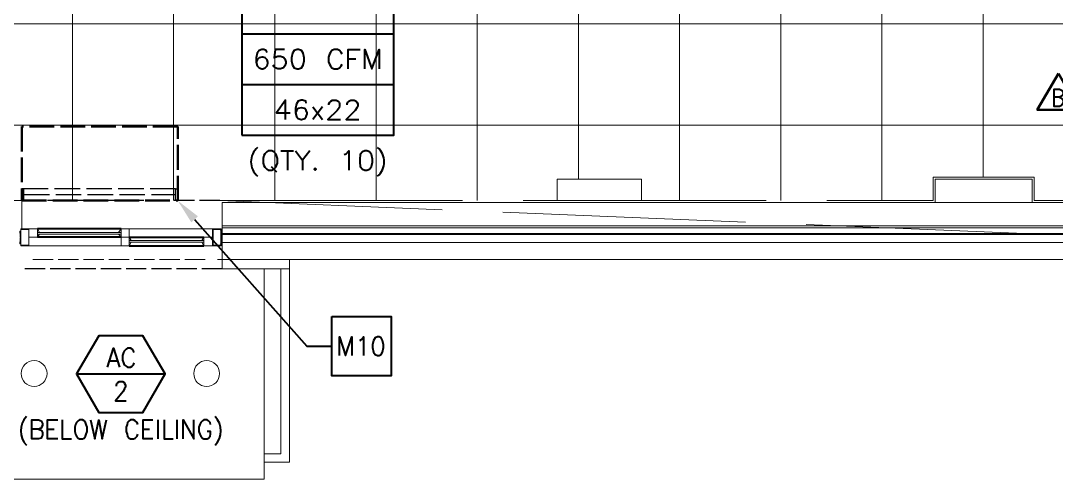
# Model space of a CAD drawing. Header units: inches. Extents: x 5 to 516, y -193 to 129.
# Drawn here: x 427.29 to 447.76, y -154.91 to -145.86 of the extents above; entities that cross this region are included whole.
import ezdxf

# ---------------------------------------------------------------- set-up
doc = ezdxf.new("R2010")
doc.units = ezdxf.units.IN
doc.header["$MEASUREMENT"] = 0
doc.linetypes.add('PDF_IMPORT', pattern=[1, 0.8, -0.2])
doc.layers.add('PDF10_Geometry', color=7, linetype='Continuous')
doc.layers.add('PDF10_Solid Fills', color=7, linetype='Continuous')

msp = doc.modelspace()

# ---------------------------------------------------------------- linework, layer by layer
at = {"layer": 'PDF10_Geometry', "color": 251, "lineweight": 13, "true_color": 0x4d4d4d}
for points in [[(428.3167146, -138.8169489), (428.3167146, -149.4065189)], [(432.3165522, -138.8169489), (432.3165522, -149.4065189)], [(434.316471, -138.8169489), (434.316471, -149.4065189)], [(438.3163119, -138.8169489), (438.3163119, -148.9865359)], [(440.3162307, -138.8169489), (440.3162307, -149.4065189)], [(442.3161495, -138.8169489), (442.3161495, -149.4065189)], [(444.3160682, -138.8169489), (444.3160682, -149.4065189)], [(446.315987, -138.8169489), (446.315987, -148.9465376)], [(430.3166334, -143.9167418), (430.3166334, -149.4065189)], [(436.3163897, -143.9167418), (436.3163897, -149.4065189)], [(389.268297, -145.9166606), (463.3952866, -145.9166606)], [(419.2770817, -147.9165794), (463.39529, -147.9165794)], [(432.6065438, -150.5664718), (432.6065438, -154.5663093), (432.1065641, -154.5663093), (432.1065641, -154.9062955), (426.4367944, -154.9062955), (426.4367944, -154.5663093), (425.9368147, -154.5663093), (425.9368147, -150.5664718)], [(432.4365473, -150.7564641), (432.4365473, -154.4063158), (432.1065607, -154.4063158)], [(432.1065641, -154.5663127), (432.1065641, -150.7564674)]]:
    msp.add_lwpolyline(points, dxfattribs=at)
at = {"layer": 'PDF10_Geometry', "lineweight": 40}
for points in [[(431.666582, -148.1165713), (434.6664601, -148.1165713), (434.6664601, -145.1166931), (431.666582, -145.1166931)], [(432.7565343, -146.4266399), (432.6965367, -146.4466391), (432.666538, -146.4966371), (432.6465388, -146.5866334), (432.6465388, -146.646631), (432.666538, -146.7366273), (432.6965367, -146.7866253), (432.7565343, -146.8066245), (432.7865331, -146.8066245), (432.8465306, -146.7866253), (432.8765294, -146.7366273), (432.8965286, -146.646631), (432.8965286, -146.5866334), (432.8765294, -146.4966371), (432.8465306, -146.4466391), (432.7865331, -146.4266399)], [(432.1865608, -148.4265587), (432.1565621, -148.4465579), (432.1165637, -148.4865562), (432.0965645, -148.516555), (432.0865649, -148.5765526), (432.0865649, -148.6665489), (432.0965645, -148.7165469), (432.1165637, -148.7465457), (432.1565621, -148.7865441), (432.1865608, -148.8065432), (432.256558, -148.8065432), (432.2965564, -148.7865441), (432.3365548, -148.7465457), (432.3465543, -148.7165469), (432.3665535, -148.6665489), (432.3665535, -148.5765526), (432.3465543, -148.516555), (432.3365548, -148.4865562), (432.2965564, -148.4465579), (432.256558, -148.4265587)], [(434.0964799, -148.4265587), (434.0464819, -148.4465579), (434.0064835, -148.4965558), (433.9964839, -148.5865522), (433.9964839, -148.6465497), (434.0064835, -148.7365461), (434.0464819, -148.7865441), (434.0964799, -148.8065432), (434.1364783, -148.8065432), (434.1864762, -148.7865441), (434.2264746, -148.7365461), (434.2464738, -148.6465497), (434.2464738, -148.5865522), (434.2264746, -148.4965558), (434.1864762, -148.4465579), (434.1364783, -148.4265587)], [(433.1165197, -148.7665449), (433.0965205, -148.7865441), (433.1165197, -148.8065432), (433.1365189, -148.7865441)], [(433.4465097, -151.6964259), (434.6164622, -151.6964259), (434.6164622, -152.8663784), (433.4465097, -152.8663784)], [(434.3464731, -152.0964096), (434.2964752, -152.1164088), (434.2664764, -152.1664068), (434.2464772, -152.2564031), (434.2464772, -152.3064011), (434.2664764, -152.3963975), (434.2964752, -152.4463954), (434.3464731, -152.4663946), (434.3764719, -152.4663946), (434.4164703, -152.4463954), (434.4464691, -152.3963975), (434.4664683, -152.3064011), (434.4664683, -152.2564031), (434.4464691, -152.1664068), (434.4164703, -152.1164088), (434.3764719, -152.0964096)], [(428.4567089, -153.736343), (428.4267101, -153.7563422), (428.3967114, -153.786341), (428.3767122, -153.8263394), (428.3667126, -153.8763374), (428.3667126, -153.9663337), (428.3767122, -154.0163317), (428.3967114, -154.05633), (428.4267101, -154.0963284), (428.4567089, -154.106328), (428.5167065, -154.106328), (428.5467053, -154.0963284), (428.5767041, -154.05633), (428.5867036, -154.0163317), (428.6067028, -153.9663337), (428.6067028, -153.8763374), (428.5867036, -153.8263394), (428.5767041, -153.786341), (428.5467053, -153.7563422), (428.5167065, -153.736343)]]:
    msp.add_lwpolyline(points, close=True, dxfattribs=at)
at = {"layer": 'PDF10_Geometry', "lineweight": 13}
for points in [[(389.2683004, -145.906661), (389.2683004, -149.4065189), (404.3176893, -149.4065189), (404.3176893, -148.9465376), (408.8975033, -148.9465376), (408.8975033, -149.4065189), (423.136925, -149.4065189), (423.136925, -148.9465376), (423.9768909, -148.9465376), (423.9768909, -149.4065189), (427.3167552, -149.4065189), (427.3167552, -149.9664961)], [(445.3260272, -149.4065189), (445.3260272, -148.9465376), (447.325946, -148.9465376), (447.325946, -149.4065189), (455.6456081, -149.4065189), (455.6456081, -149.9664961)], [(427.4567495, -150.2964827), (427.296756, -150.2964827), (427.296756, -149.9664961)], [(427.296756, -150.2864831), (427.296756, -149.9764957), (427.4567495, -149.9764957), (427.4567495, -150.2864831), (427.296756, -150.2864831), (427.4567495, -150.2864831)], [(427.6667444, -150.0364933), (427.626746, -149.9664961), (427.2967594, -149.9664961)], [(427.4567495, -149.9664961), (427.4567495, -150.2964827), (429.2766756, -150.2964827)], [(427.4567529, -149.9664961), (427.626746, -149.9664961), (427.626746, -150.1264896), (427.6667444, -150.0664921)], [(429.2766756, -149.9664961), (429.2266777, -150.0364933)], [(429.4766675, -150.2264856), (429.4366691, -150.2964827), (429.2766756, -150.2964827), (429.2766756, -149.9664961), (429.4366691, -149.9664961), (431.0866021, -149.9664961)], [(429.4366691, -149.9664961), (429.4366691, -150.2964827)], [(431.2565986, -150.2964827), (431.0866055, -150.2964827), (431.0866055, -149.9664961), (431.2565986, -149.9664961)], [(431.0966017, -149.9764957), (431.0966017, -150.2864831)], [(431.0966051, -150.2864831), (431.246599, -150.2864831), (431.246599, -149.9764957), (431.0966051, -149.9764957)], [(431.2565952, -149.9664961), (431.2565952, -150.2964827)], [(431.2765944, -149.9664961), (431.2765944, -150.2964827)], [(455.6056098, -149.9064986), (455.6056098, -150.5664718), (431.2765978, -150.5664718), (431.2765978, -149.9064986)], [(455.6056098, -149.9464969), (431.2765978, -149.9464969)], [(427.626746, -150.1264896), (427.4567529, -150.1264896)], [(429.2766756, -150.0364933), (427.6267426, -150.0364933)], [(429.2766756, -150.0664921), (427.6267426, -150.0664921)], [(429.2266777, -150.0664921), (429.2766756, -150.1264896), (429.4366691, -150.1264896), (429.4766675, -150.1964868)], [(429.4366691, -150.1964868), (430.916609, -150.1964868)], [(430.8766107, -150.1964868), (430.916609, -150.1264896), (431.0866021, -150.1264896)], [(430.916609, -150.1264896), (430.916609, -150.2964827)], [(429.4366691, -150.2264856), (430.916609, -150.2264856)], [(431.0866021, -150.2964827), (430.916609, -150.2964827), (430.8766107, -150.2264856)], [(431.2765944, -150.2364852), (455.6056064, -150.2364852)], [(431.4965855, -150.7564641), (431.2765944, -150.7564641), (431.2765944, -150.5664718), (431.1865981, -150.5664718)], [(431.2765944, -150.5664718), (431.2765944, -150.7564641), (432.6065404, -150.7564641), (432.6065404, -150.5664718)], [(432.8065357, -150.5664718), (432.6065438, -150.5664718), (432.6065438, -150.7564641), (432.4965483, -150.7564641)], [(432.2465584, -150.7564641), (431.7465787, -150.7564641)]]:
    msp.add_lwpolyline(points, dxfattribs=at)
at = {"layer": 'PDF10_Geometry', "lineweight": 40}
for points in [[(431.666582, -146.1166525), (434.6664601, -146.1166525)], [(432.1665617, -146.4866375), (432.1465625, -146.4466391), (432.0965645, -146.4266399), (432.0565661, -146.4266399), (432.0065682, -146.4466391), (431.9665698, -146.4966371), (431.9465706, -146.5866334), (431.9465706, -146.6766297), (431.9665698, -146.7466269), (432.0065682, -146.7866253), (432.0565661, -146.8066245), (432.0765653, -146.8066245), (432.1265633, -146.7866253), (432.1665617, -146.7466269), (432.1765612, -146.6966289), (432.1765612, -146.6766297), (432.1665617, -146.6266318), (432.1265633, -146.5866334), (432.0765653, -146.5766338), (432.0565661, -146.5766338), (432.0065682, -146.5866334), (431.9665698, -146.6266318), (431.9465706, -146.6766297)], [(432.5065478, -146.4266399), (432.3265552, -146.4266399), (432.306556, -146.5866334), (432.3265552, -146.5766338), (432.3765531, -146.5566346), (432.4265511, -146.5566346), (432.4865487, -146.5766338), (432.5165474, -146.6066326), (432.5365466, -146.6666302), (432.5365466, -146.6966289), (432.5165474, -146.7466269), (432.4865487, -146.7866253), (432.4265511, -146.8066245), (432.3765531, -146.8066245), (432.3265552, -146.7866253), (432.306556, -146.7666261), (432.2865568, -146.7366273)], [(433.6465016, -146.5166362), (433.6265024, -146.4866375), (433.5965036, -146.4466391), (433.5565052, -146.4266399), (433.486508, -146.4266399), (433.4465097, -146.4466391), (433.4165109, -146.4866375), (433.3965117, -146.5166362), (433.3765125, -146.5766338), (433.3765125, -146.6666302), (433.3965117, -146.7166281), (433.4165109, -146.7466269), (433.4465097, -146.7866253), (433.486508, -146.8066245), (433.5565052, -146.8066245), (433.5965036, -146.7866253), (433.6265024, -146.7466269), (433.6465016, -146.7166281)], [(433.7664967, -146.8066245), (433.7664967, -146.4266399), (434.0064869, -146.4266399)], [(434.0964799, -146.8066245), (434.0964799, -146.4266399), (434.2364742, -146.8066245), (434.3764685, -146.4266399), (434.3764685, -146.8066245)], [(433.7664967, -146.6066326), (433.9164906, -146.6066326)], [(431.666582, -147.1166119), (434.6664601, -147.1166119)], [(447.8259257, -147.3666017), (447.8659241, -147.3866009), (447.8759237, -147.3966005), (447.8959229, -147.4265993), (447.8959229, -147.4765973), (447.8759237, -147.506596), (447.8659241, -147.5265952), (447.8259257, -147.5465944), (447.7159302, -147.5465944), (447.7159302, -147.2066082), (447.8259257, -147.2066082), (447.8659241, -147.2266074), (447.8759237, -147.236607), (447.8959229, -147.2766054), (447.8959229, -147.3066042), (447.8759237, -147.3366029), (447.8659241, -147.3466025), (447.8259257, -147.3666017), (447.7159302, -147.3666017)], [(432.526547, -147.8065839), (432.526547, -147.4265993), (432.3465543, -147.6765891), (432.6165434, -147.6765891)], [(432.936527, -147.4865968), (432.9265274, -147.4465985), (432.8665298, -147.4265993), (432.8365311, -147.4265993), (432.7765335, -147.4465985), (432.7465347, -147.4965964), (432.7265355, -147.5865928), (432.7265355, -147.6765891), (432.7465347, -147.7465863), (432.7765335, -147.7865847), (432.8365311, -147.8065839), (432.8465306, -147.8065839), (432.9065282, -147.7865847), (432.936527, -147.7465863), (432.9565262, -147.6965883), (432.9565262, -147.6765891), (432.936527, -147.6265912), (432.9065282, -147.5865928), (432.8465306, -147.5765932), (432.8365311, -147.5765932), (432.7765335, -147.5865928), (432.7465347, -147.6265912), (432.7265355, -147.6765891)], [(433.256514, -147.556594), (433.0665217, -147.8065839)], [(433.0665251, -147.556594), (433.2565174, -147.8065839)], [(433.3865121, -147.5165956), (433.3865121, -147.4965964), (433.4065113, -147.4665977), (433.4265105, -147.4465985), (433.4565093, -147.4265993), (433.5265064, -147.4265993), (433.5665048, -147.4465985), (433.586504, -147.4665977), (433.5965036, -147.4965964), (433.5965036, -147.5365948), (433.586504, -147.5765932), (433.5465056, -147.6265912), (433.3665129, -147.8065839), (433.6165028, -147.8065839)], [(433.7464975, -147.5165956), (433.7464975, -147.4965964), (433.7564971, -147.4665977), (433.7764963, -147.4465985), (433.8164946, -147.4265993), (433.8864918, -147.4265993), (433.9264902, -147.4465985), (433.9364898, -147.4665977), (433.956489, -147.4965964), (433.956489, -147.5365948), (433.9364898, -147.5765932), (433.906491, -147.6265912), (433.7264983, -147.8065839), (433.9764882, -147.8065839)], [(432.4365473, -148.4265587), (432.6865371, -148.4265587)], [(432.5665454, -148.4265587), (432.5665454, -148.8065432)], [(432.7265389, -148.4265587), (432.8665332, -148.6065514), (432.8665332, -148.8065432)], [(433.0065275, -148.4265587), (432.8665332, -148.6065514)], [(433.6864999, -148.4965558), (433.7264983, -148.4865562), (433.7764963, -148.4265587), (433.7764963, -148.8065432)], [(432.2465584, -148.7365461), (432.3465543, -148.836542)], [(430.7266201, -149.7765039), (432.94653, -152.2764023), (433.4465097, -152.2764023)], [(429.2766756, -149.9664961), (427.6267426, -149.9664961)], [(429.2766756, -150.1264896), (427.6267426, -150.1264896)], [(429.4366691, -150.1264896), (430.916609, -150.1264896)], [(455.6056098, -150.0664921), (431.2765978, -150.0664921)], [(429.4366691, -150.2964827), (430.916609, -150.2964827)], [(428.3967114, -152.8263834), (430.1466403, -152.8263834), (429.7066582, -152.0764138), (428.8366935, -152.0764138), (428.3967114, -152.8263834), (428.8366935, -153.5863525), (429.7066582, -153.5863525), (430.1466403, -152.8263834)], [(433.5965002, -152.466398), (433.5965002, -152.096413), (433.7164953, -152.466398), (433.8364904, -152.096413), (433.8364904, -152.466398)], [(433.9964839, -152.1664102), (434.0264827, -152.146411), (434.0664811, -152.096413), (434.0664811, -152.466398)], [(429.00669, -152.6963853), (429.1266851, -152.3164007), (429.2466802, -152.6963853)], [(429.5366651, -152.4064004), (429.5266655, -152.3764017), (429.4966667, -152.3364033), (429.4666679, -152.3164041), (429.4066703, -152.3164041), (429.3766716, -152.3364033), (429.3366732, -152.3764017), (429.3266736, -152.4064004), (429.3066744, -152.466398), (429.3066744, -152.5563943), (429.3266736, -152.6063923), (429.3366732, -152.6463907), (429.3766716, -152.6763895), (429.4066703, -152.6963887), (429.4666679, -152.6963887), (429.4966667, -152.6763895), (429.5266655, -152.6463907), (429.5366651, -152.6063923)], [(429.0566846, -152.5663939), (429.2066785, -152.5663939)], [(429.1866827, -153.0663736), (429.1866827, -153.0463744), (429.1966823, -153.0163757), (429.2166815, -152.9963765), (429.2466802, -152.9763773), (429.3066778, -152.9763773), (429.3366766, -152.9963765), (429.3466762, -153.0163757), (429.3666754, -153.0463744), (429.3666754, -153.0863728), (429.3466762, -153.1163716), (429.3166774, -153.1763692), (429.1666835, -153.3563619), (429.376675, -153.3563619)], [(427.6467452, -153.9163357), (427.6967432, -153.9363349), (427.7067428, -153.9463345), (427.726742, -153.9863329), (427.726742, -154.0363309), (427.7067428, -154.0763292), (427.6967432, -154.0963284), (427.6467452, -154.106328), (427.5167505, -154.106328), (427.5167505, -153.736343), (427.6467452, -153.736343), (427.6967432, -153.7563422), (427.7067428, -153.7663418), (427.726742, -153.8063402), (427.726742, -153.8463386), (427.7067428, -153.8763374), (427.6967432, -153.8963365), (427.6467452, -153.9163357), (427.5167505, -153.9163357)], [(428.0267298, -154.1063314), (427.8267379, -154.1063314), (427.8267379, -153.7363464), (428.0267298, -153.7363464)], [(428.1167227, -153.736343), (428.1167227, -154.106328), (428.2967154, -154.106328)], [(428.6767, -153.736343), (428.7566967, -154.106328), (428.8366935, -153.736343), (428.9066907, -154.106328), (428.9866874, -153.736343)], [(429.6066656, -153.8263428), (429.596666, -153.7863444), (429.5566676, -153.7563456), (429.5266689, -153.7363464), (429.4666713, -153.7363464), (429.4366725, -153.7563456), (429.4066737, -153.7863444), (429.3966741, -153.8263428), (429.376675, -153.8763407), (429.376675, -153.9663371), (429.3966741, -154.0163351), (429.4066737, -154.0563334), (429.4366725, -154.0963318), (429.4666713, -154.1063314), (429.5266689, -154.1063314), (429.5566676, -154.0963318), (429.596666, -154.0563334), (429.6066656, -154.0163351)], [(429.90665, -154.1063314), (429.7166578, -154.1063314), (429.7166578, -153.7363464), (429.90665, -153.7363464)], [(430.0066494, -153.736343), (430.0066494, -154.106328)], [(430.1266445, -153.736343), (430.1266445, -154.106328), (430.3066372, -154.106328)], [(430.376631, -153.736343), (430.376631, -154.106328)], [(430.5066291, -154.1063314), (430.5066291, -153.7363464), (430.7166205, -154.1063314), (430.7166205, -153.7363464)], [(431.0466071, -153.8263428), (431.0366075, -153.7863444), (431.0066088, -153.7563456), (430.97661, -153.7363464), (430.9166124, -153.7363464), (430.8866136, -153.7563456), (430.8566149, -153.7863444), (430.8366157, -153.8263428), (430.8166165, -153.8763407), (430.8166165, -153.9663371), (430.8366157, -154.0163351), (430.8566149, -154.0563334), (430.8866136, -154.0963318), (430.9166124, -154.1063314), (430.97661, -154.1063314), (431.0066088, -154.0963318), (431.0366075, -154.0563334), (431.0466071, -154.0163351), (431.0466071, -153.9663371), (430.97661, -153.9663371)], [(427.8267379, -153.9163357), (427.9567326, -153.9163357)], [(429.7166578, -153.9163357), (429.8366529, -153.9163357)]]:
    msp.add_lwpolyline(points, dxfattribs=at)
at = {"layer": 'PDF10_Geometry', "lineweight": 50}
msp.add_lwpolyline([(447.8059265, -146.8966208), (447.3859436, -147.6165916), (448.2159099, -147.6165916)], close=True, dxfattribs=at)
at = {"layer": 'PDF10_Geometry', "linetype": 'PDF_IMPORT', "lineweight": 50, "ltscale": 0.609975}
msp.add_lwpolyline([(430.3966301, -149.4065189), (430.3966301, -147.9465782), (427.3167586, -147.9465782), (427.3167552, -149.4065189), (430.3966335, -149.4065189)], dxfattribs=at)
at = {"layer": 'PDF10_Geometry', "linetype": 'PDF_IMPORT', "lineweight": 13, "ltscale": 5.999756}
msp.add_lwpolyline([(476.6047603, -148.2365664), (476.6047603, -150.5664718), (459.6054507, -150.5664718), (431.2265998, -149.4065189), (445.3260272, -149.4065189)], dxfattribs=at)
at = {"layer": 'PDF10_Geometry', "color": 251, "lineweight": 13, "true_color": 0x4d4d4d}
msp.add_lwpolyline([(437.896329, -148.9865359), (439.5662611, -148.9865359), (439.5662611, -149.4065189), (437.896329, -149.4065189)], close=True, dxfattribs=at)
at = {"layer": 'PDF10_Geometry', "lineweight": 0}
msp.add_lwpolyline([(445.3660256, -149.4465173), (445.3660256, -148.9865359), (447.2859476, -148.9865359), (447.2859476, -149.4465173)], dxfattribs=at)
at = {"layer": 'PDF10_Geometry', "color": 253, "lineweight": 25, "true_color": 0xb3b3b3}
for points in [[(427.3567536, -149.4065189), (427.3567536, -149.1765282), (427.3167552, -149.1765282), (427.3167552, -149.4065189)], [(430.3566318, -149.4065189), (430.3566318, -149.1765282), (430.3966301, -149.1765282), (430.3966301, -149.4065189)]]:
    msp.add_lwpolyline(points, close=True, dxfattribs=at)
at = {"layer": 'PDF10_Geometry', "color": 253, "linetype": 'PDF_IMPORT', "lineweight": 25, "ltscale": 0.629974, "true_color": 0xb3b3b3}
for points in [[(430.3566318, -149.1765282), (427.3567536, -149.1765282)], [(427.3567536, -149.2865238), (430.3566352, -149.2865238)]]:
    msp.add_lwpolyline(points, dxfattribs=at)
at = {"layer": 'PDF10_Geometry', "color": 253, "linetype": 'PDF_IMPORT', "lineweight": 25, "ltscale": 0.49998, "true_color": 0xb3b3b3}
for points in [[(431.2265998, -149.4065189), (427.3167586, -149.4065189)], [(431.2765944, -150.7564641), (427.2767602, -150.7564641)]]:
    msp.add_lwpolyline(points, dxfattribs=at)
at = {"layer": 'PDF10_Geometry', "lineweight": 0}
msp.add_lwpolyline([(431.2765944, -149.9064986), (455.6056064, -149.9064986), (455.6056064, -149.4465173), (431.2765944, -149.4465173)], close=True, dxfattribs=at)
at = {"layer": 'PDF10_Geometry', "lineweight": 13}
for points in [[(427.2767568, -150.2564844), (427.296756, -150.0064945), (427.2767568, -150.0064945), (427.296756, -150.2564844)], [(431.2765944, -150.2564844), (431.2565952, -150.0064945), (431.2765944, -150.0064945), (431.2565952, -150.2564844)]]:
    msp.add_lwpolyline(points, close=True, dxfattribs=at)
for points in [[(431.2445238, -149.9635597, 0.7731613126), (431.2735576, -149.963551, -0.7742274414), (431.2445238, -149.9635597)], [(431.273563, -150.2860254, 0.7742274379), (431.2445225, -150.2860102, -0.7731613135), (431.273563, -150.2860254)]]:
    msp.add_lwpolyline(points, format="xyb", dxfattribs=at)
at = {"layer": 'PDF10_Geometry', "linetype": 'PDF_IMPORT', "lineweight": 13, "ltscale": 0.49998}
for points in [[(430.9366082, -150.5664718), (427.4367503, -150.5664718)], [(453.7956866, -150.5664718), (433.0565221, -150.5664718)]]:
    msp.add_lwpolyline(points, dxfattribs=at)
at = {"layer": 'PDF10_Geometry', "color": 251, "lineweight": 13, "true_color": 0x4d4d4d}
for centre in [(427.559036, -152.8197848), (430.9690366, -152.8197848)]:
    msp.add_circle(centre, 0.254993, dxfattribs=at)
at = {"layer": 'PDF10_Geometry', "lineweight": 40}
for centre, radius, start, end in [((432.2192484, -148.6415499), 0.3743169, 130.41612003, 229.58387997), ((434.1037907, -148.6415499), 0.3743169, 310.41612003, 49.58387997), ((427.7153788, -153.9513377), 0.4200798, 137.2800977, 222.7199023), ((430.8279763, -153.9513377), 0.4200798, 317.2800977, 42.7199023)]:
    msp.add_arc(centre, radius, start, end, dxfattribs=at)
at = {"layer": 'PDF10_Geometry', "lineweight": 13}
for centre, start, end in [((431.2590392, -149.9697835), 194.47404519, 345.46612317), ((431.2590392, -149.9797831), 194.474045, 345.46612302), ((431.2590408, -150.2697749), 14.47404508, 165.46612326), ((431.2590408, -150.2797745), 14.47404502, 165.46612283)]:
    msp.add_arc(centre, 0.0149982, start, end, dxfattribs=at)
at = {"layer": 'PDF10_Solid Fills', "transparency": 33554559}
msp.add_solid([(430.6666226, -149.8365014), (430.3966335, -149.4065189), (430.7966173, -149.7165063)], dxfattribs=at)

doc.saveas('drawing.dxf')
